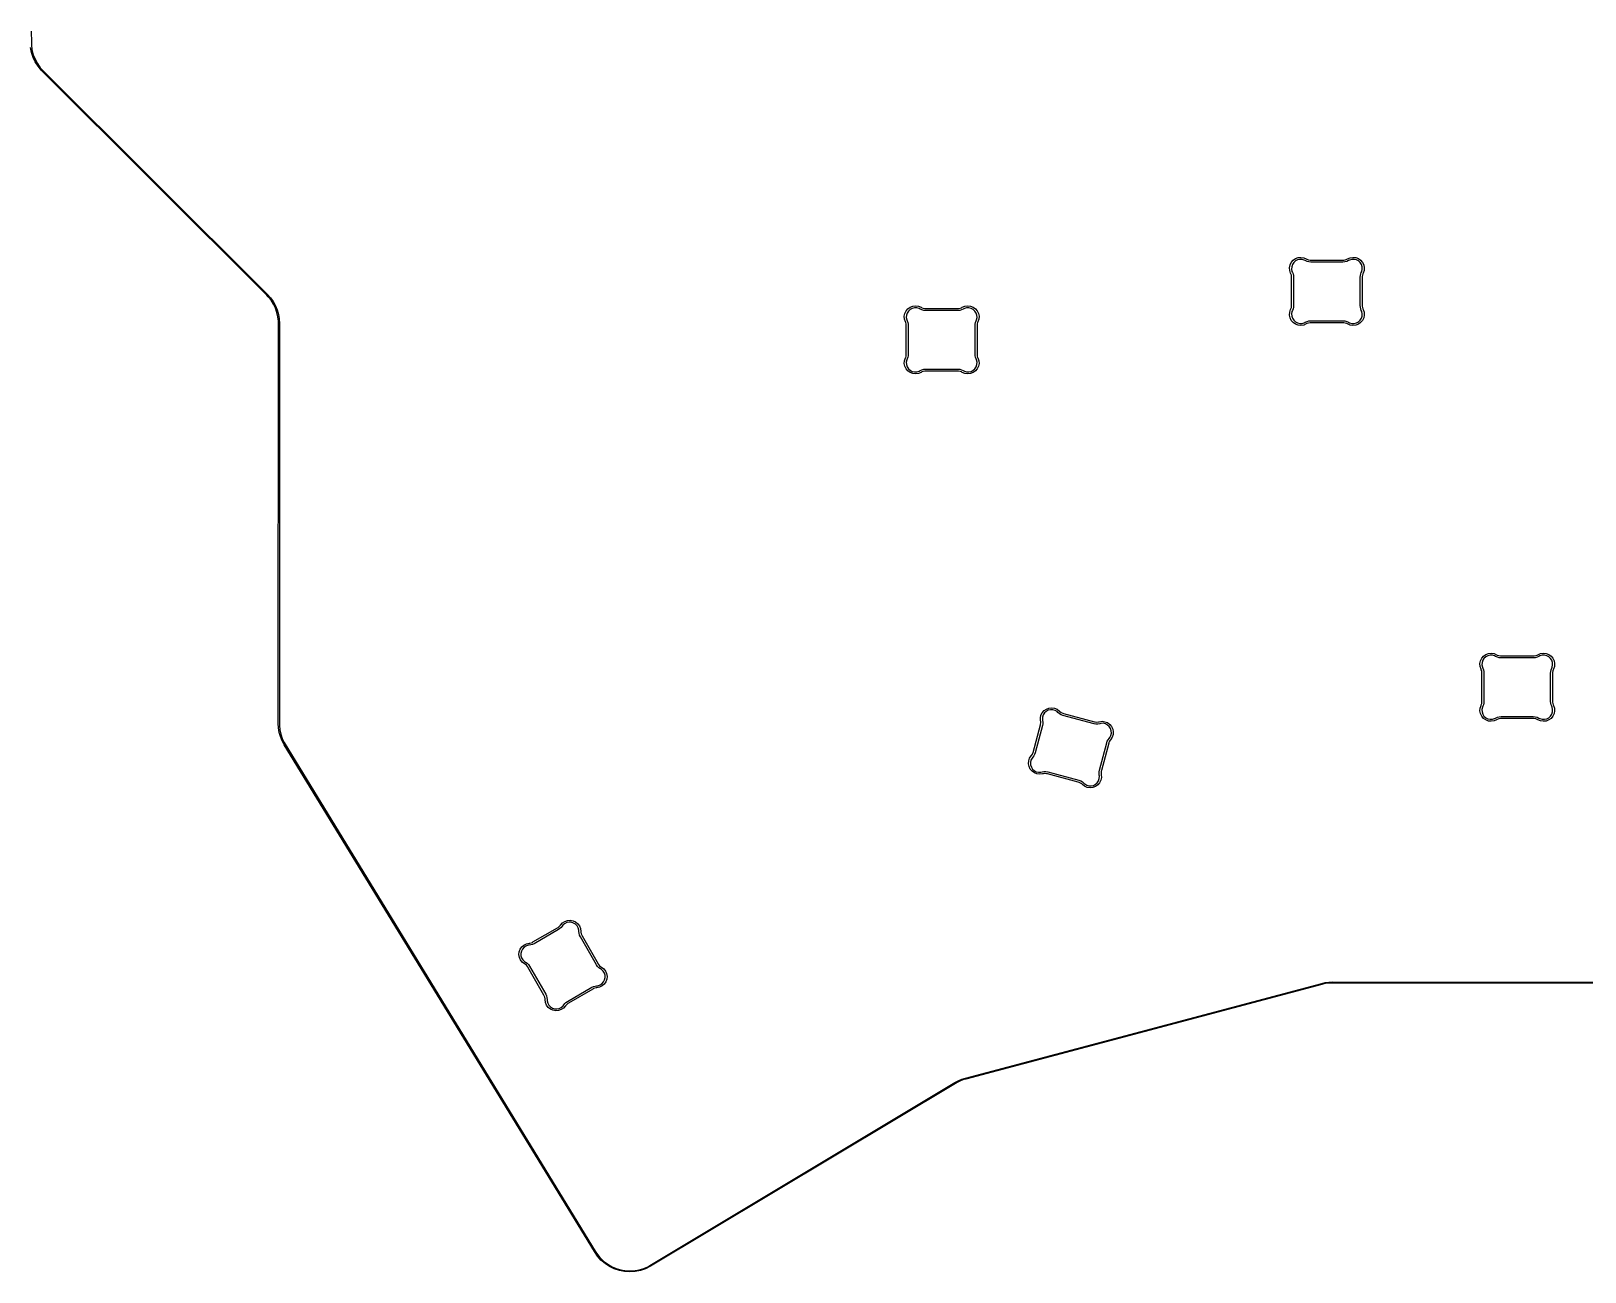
# Model space of a CAD drawing. Header units: inches. Extents: x 0.1 to 12.1, y -5.6 to -1.9.
# Drawn here: x 6.166 to 9.195, y -5.587 to -3.168 of the extents above; entities that cross this region are included whole.
import ezdxf

# ---------------------------------------------------------------- set-up
doc = ezdxf.new("R2010")
doc.units = ezdxf.units.IN
doc.header["$MEASUREMENT"] = 0
doc.layers.add('Edge.Cuts', color=254, linetype='CONTINUOUS', true_color=0xd0d2cd)

msp = doc.modelspace()

# ---------------------------------------------------------------- linework, layer by layer
at = {"layer": 'Edge.Cuts', "linetype": 'CONTINUOUS'}
for p, q in [((6.1661, -3.1677), (6.1668, -3.1898)), ((6.1673, -3.2095), (6.1654, -3.1997)), ((6.1668, -3.1898), (6.1668, -3.1898)), ((6.1668, -3.1898), (6.1668, -3.1899)), ((6.1668, -3.1899), (6.1668, -3.1947)), ((6.1668, -3.1947), (6.168, -3.2043)), ((6.1703, -3.2189), (6.1673, -3.2095)), ((6.168, -3.2043), (6.1704, -3.2137)), ((6.1745, -3.2279), (6.1703, -3.2189)), ((6.1704, -3.2137), (6.1739, -3.2227)), ((6.1739, -3.2227), (6.1785, -3.2312)), ((6.1798, -3.2363), (6.1745, -3.2279)), ((6.1785, -3.2312), (6.1842, -3.2391)), ((6.186, -3.244), (6.1798, -3.2363)), ((6.1842, -3.2391), (6.1875, -3.2426)), ((6.1861, -3.244), (6.186, -3.244)), ((6.186, -3.244), (6.186, -3.244)), ((6.6255, -3.6826), (6.1861, -3.244)), ((6.1875, -3.2426), (6.6269, -3.6812)), ((8.6196, -3.6291), (8.6207, -3.6237)), ((8.62, -3.6346), (8.6196, -3.6291)), ((8.6217, -3.6398), (8.62, -3.6346)), ((8.6207, -3.6237), (8.623, -3.6188)), ((8.623, -3.6188), (8.6266, -3.6145)), ((8.6237, -3.6271), (8.6234, -3.6316)), ((8.6234, -3.6316), (8.6243, -3.6361)), ((8.6251, -3.6228), (8.6237, -3.6271)), ((8.6276, -3.619), (8.6251, -3.6228)), ((8.6266, -3.6145), (8.631, -3.6113)), ((8.6309, -3.6159), (8.6276, -3.619)), ((8.6349, -3.6138), (8.6309, -3.6159)), ((8.631, -3.6113), (8.6362, -3.6094)), ((8.6393, -3.6127), (8.6349, -3.6138)), ((8.6362, -3.6094), (8.6417, -3.6088)), ((8.6439, -3.6128), (8.6393, -3.6127)), ((8.6417, -3.6088), (8.6471, -3.6096)), ((8.6482, -3.614), (8.6439, -3.6128)), ((8.6471, -3.6096), (8.6522, -3.6118)), ((8.6502, -3.6152), (8.6482, -3.614)), ((8.6536, -3.6168), (8.6502, -3.6152)), ((8.6522, -3.6118), (8.6535, -3.6125)), ((8.6535, -3.6125), (8.6565, -3.6136)), ((8.6573, -3.6178), (8.6536, -3.6168)), ((8.6565, -3.6136), (8.6595, -3.6142)), ((8.6611, -3.6181), (8.6573, -3.6178)), ((8.6595, -3.6142), (8.6611, -3.6142)), ((8.6611, -3.6142), (8.7237, -3.6142)), ((8.7237, -3.6181), (8.6611, -3.6181)), ((8.7237, -3.6142), (8.7252, -3.6142)), ((8.7275, -3.6178), (8.7237, -3.6181)), ((8.7252, -3.6142), (8.7283, -3.6136)), ((8.7311, -3.6168), (8.7275, -3.6178)), ((8.7283, -3.6136), (8.7313, -3.6125)), ((8.7346, -3.6152), (8.7311, -3.6168)), ((8.7313, -3.6125), (8.7326, -3.6118)), ((8.7326, -3.6118), (8.7377, -3.6096)), ((8.7326, -3.6118), (8.7326, -3.6118)), ((8.7366, -3.614), (8.7346, -3.6152)), ((8.7346, -3.6152), (8.7346, -3.6152)), ((8.7409, -3.6128), (8.7366, -3.614)), ((8.7377, -3.6096), (8.7431, -3.6088)), ((8.7455, -3.6127), (8.7409, -3.6128)), ((8.7431, -3.6088), (8.7486, -3.6094)), ((8.7499, -3.6138), (8.7455, -3.6127)), ((8.7486, -3.6094), (8.7537, -3.6113)), ((8.7539, -3.6159), (8.7499, -3.6138)), ((8.7537, -3.6113), (8.7582, -3.6145)), ((8.7572, -3.619), (8.7539, -3.6159)), ((8.7597, -3.6228), (8.7572, -3.619)), ((8.7582, -3.6145), (8.7618, -3.6188)), ((8.7611, -3.6271), (8.7597, -3.6228)), ((8.7605, -3.6361), (8.7613, -3.6316)), ((8.7613, -3.6316), (8.7611, -3.6271)), ((8.7618, -3.6188), (8.7641, -3.6237)), ((8.7648, -3.6346), (8.763, -3.6398)), ((8.7641, -3.6237), (8.7651, -3.6291)), ((8.7651, -3.6291), (8.7648, -3.6346)), ((8.6223, -3.641), (8.6217, -3.6398)), ((8.6231, -3.6436), (8.6223, -3.641)), ((8.6235, -3.6462), (8.6231, -3.6436)), ((8.6235, -3.6475), (8.6235, -3.6462)), ((8.6235, -3.7029), (8.6235, -3.6475)), ((8.6243, -3.6361), (8.6253, -3.6381)), ((8.6253, -3.6381), (8.6253, -3.6381)), ((8.6253, -3.6381), (8.6265, -3.6411)), ((8.6265, -3.6411), (8.6272, -3.6443)), ((8.6272, -3.6443), (8.6274, -3.6475)), ((8.6274, -3.6475), (8.6274, -3.7029)), ((8.7573, -3.6475), (8.7576, -3.6443)), ((8.7573, -3.7029), (8.7573, -3.6475)), ((8.7573, -3.6475), (8.7573, -3.6475)), ((8.7573, -3.6475), (8.7573, -3.6475)), ((8.7576, -3.6443), (8.7583, -3.6411)), ((8.7583, -3.6411), (8.7595, -3.6381)), ((8.7595, -3.6381), (8.7605, -3.6361)), ((8.7595, -3.6381), (8.7595, -3.6381)), ((8.7595, -3.6381), (8.7595, -3.6381)), ((8.7617, -3.6436), (8.7613, -3.6462)), ((8.7613, -3.6462), (8.7613, -3.6475)), ((8.7613, -3.6475), (8.7613, -3.7029)), ((8.7625, -3.641), (8.7617, -3.6436)), ((8.763, -3.6398), (8.7625, -3.641)), ((8.763, -3.6398), (8.763, -3.6398)), ((6.6286, -3.6857), (6.6255, -3.6826)), ((6.6255, -3.6826), (6.6255, -3.6826)), ((6.6269, -3.6812), (6.6269, -3.6812)), ((6.6269, -3.6812), (6.6329, -3.6879)), ((6.6341, -3.6925), (6.6286, -3.6857)), ((6.6329, -3.6879), (6.638, -3.6952)), ((6.6387, -3.6999), (6.6341, -3.6925)), ((6.638, -3.6952), (6.6424, -3.703)), ((6.6425, -3.7078), (6.6387, -3.6999)), ((6.6424, -3.703), (6.6458, -3.7113)), ((6.6454, -3.7161), (6.6425, -3.7078)), ((6.6473, -3.7246), (6.6454, -3.7161)), ((6.6458, -3.7113), (6.6483, -3.7199)), ((6.6483, -3.7333), (6.6473, -3.7246)), ((6.6483, -3.7199), (6.6498, -3.7287)), ((7.8686, -3.7236), (7.8697, -3.7182)), ((7.869, -3.7291), (7.8686, -3.7236)), ((7.8697, -3.7182), (7.872, -3.7132)), ((7.872, -3.7132), (7.8756, -3.709)), ((7.8727, -3.7216), (7.8724, -3.7261)), ((7.8741, -3.7173), (7.8727, -3.7216)), ((7.8766, -3.7135), (7.8741, -3.7173)), ((7.8756, -3.709), (7.8801, -3.7058)), ((7.8799, -3.7104), (7.8766, -3.7135)), ((7.8839, -3.7082), (7.8799, -3.7104)), ((7.8801, -3.7058), (7.8852, -3.7039)), ((7.8883, -3.7072), (7.8839, -3.7082)), ((7.8852, -3.7039), (7.8907, -3.7033)), ((7.8929, -3.7073), (7.8883, -3.7072)), ((7.8907, -3.7033), (7.8961, -3.7041)), ((7.8972, -3.7085), (7.8929, -3.7073)), ((7.8961, -3.7041), (7.9012, -3.7062)), ((7.8992, -3.7096), (7.8972, -3.7085)), ((7.9026, -3.7113), (7.8992, -3.7096)), ((7.9012, -3.7062), (7.9025, -3.707)), ((7.9025, -3.707), (7.9055, -3.7081)), ((7.9063, -3.7123), (7.9026, -3.7113)), ((7.9055, -3.7081), (7.9086, -3.7087)), ((7.9101, -3.7126), (7.9063, -3.7123)), ((7.9086, -3.7087), (7.9101, -3.7087)), ((7.9101, -3.7087), (7.9727, -3.7087)), ((7.9727, -3.7126), (7.9101, -3.7126)), ((7.9727, -3.7087), (7.9742, -3.7087)), ((7.9765, -3.7123), (7.9727, -3.7126)), ((7.9742, -3.7087), (7.9773, -3.7081)), ((7.9802, -3.7113), (7.9765, -3.7123)), ((7.9773, -3.7081), (7.9803, -3.707)), ((7.9836, -3.7096), (7.9802, -3.7113)), ((7.9803, -3.707), (7.9816, -3.7062)), ((7.9816, -3.7062), (7.9867, -3.7041)), ((7.9816, -3.7062), (7.9816, -3.7062)), ((7.9856, -3.7085), (7.9836, -3.7096)), ((7.9836, -3.7096), (7.9836, -3.7096)), ((7.9899, -3.7073), (7.9856, -3.7085)), ((7.9867, -3.7041), (7.9921, -3.7033)), ((7.9945, -3.7072), (7.9899, -3.7073)), ((7.9921, -3.7033), (7.9976, -3.7039)), ((7.9989, -3.7082), (7.9945, -3.7072)), ((7.9976, -3.7039), (8.0027, -3.7058)), ((8.0029, -3.7104), (7.9989, -3.7082)), ((8.0027, -3.7058), (8.0072, -3.709)), ((8.0062, -3.7135), (8.0029, -3.7104)), ((8.0087, -3.7173), (8.0062, -3.7135)), ((8.0072, -3.709), (8.0108, -3.7132)), ((8.0101, -3.7216), (8.0087, -3.7173)), ((8.0104, -3.7261), (8.0101, -3.7216)), ((8.0108, -3.7132), (8.0131, -3.7182)), ((8.0131, -3.7182), (8.0142, -3.7236)), ((8.0142, -3.7236), (8.0138, -3.7291)), ((8.6196, -3.7213), (8.62, -3.7158)), ((8.6207, -3.7267), (8.6196, -3.7213)), ((8.62, -3.7158), (8.6217, -3.7106)), ((8.6217, -3.7106), (8.6223, -3.7094)), ((8.6223, -3.7094), (8.6231, -3.7068)), ((8.6231, -3.7068), (8.6235, -3.7042)), ((8.6243, -3.7143), (8.6234, -3.7188)), ((8.6234, -3.7188), (8.6237, -3.7233)), ((8.6235, -3.7042), (8.6235, -3.7029)), ((8.6235, -3.7029), (8.6235, -3.7029)), ((8.6237, -3.7233), (8.6251, -3.7276)), ((8.6253, -3.7123), (8.6243, -3.7143)), ((8.6265, -3.7092), (8.6253, -3.7123)), ((8.6272, -3.7061), (8.6265, -3.7092)), ((8.6274, -3.7029), (8.6272, -3.7061)), ((8.6274, -3.7029), (8.6274, -3.7029)), ((8.7576, -3.7061), (8.7573, -3.7029)), ((8.7583, -3.7092), (8.7576, -3.7061)), ((8.7595, -3.7123), (8.7583, -3.7092)), ((8.7605, -3.7143), (8.7595, -3.7123)), ((8.7597, -3.7276), (8.7611, -3.7233)), ((8.7613, -3.7188), (8.7605, -3.7143)), ((8.7611, -3.7233), (8.7613, -3.7188)), ((8.7613, -3.7029), (8.7613, -3.7029)), ((8.7613, -3.7029), (8.7613, -3.7042)), ((8.7613, -3.7042), (8.7617, -3.7068)), ((8.7617, -3.7068), (8.7625, -3.7094)), ((8.7625, -3.7094), (8.763, -3.7106)), ((8.763, -3.7106), (8.763, -3.7106)), ((8.763, -3.7106), (8.7648, -3.7158)), ((8.7651, -3.7213), (8.7641, -3.7267)), ((8.7648, -3.7158), (8.7651, -3.7213)), ((6.6482, -4.5174), (6.6483, -3.7376)), ((6.6483, -3.7376), (6.6483, -3.7333)), ((6.6498, -3.7287), (6.6503, -3.7376)), ((6.6503, -3.7376), (6.6502, -4.5174)), ((6.6503, -3.7376), (6.6503, -3.7376)), ((6.6503, -3.7376), (6.6503, -3.7376)), ((7.8708, -3.7343), (7.869, -3.7291)), ((7.8713, -3.7355), (7.8708, -3.7343)), ((7.8721, -3.7381), (7.8713, -3.7355)), ((7.8725, -3.7407), (7.8721, -3.7381)), ((7.8724, -3.7261), (7.8733, -3.7306)), ((7.8725, -3.742), (7.8725, -3.7407)), ((7.8725, -3.7974), (7.8725, -3.742)), ((7.8733, -3.7306), (7.8743, -3.7326)), ((7.8743, -3.7326), (7.8743, -3.7326)), ((7.8743, -3.7326), (7.8755, -3.7356)), ((7.8755, -3.7356), (7.8762, -3.7388)), ((7.8762, -3.7388), (7.8764, -3.742)), ((7.8764, -3.742), (7.8764, -3.7974)), ((8.0064, -3.742), (8.0066, -3.7388)), ((8.0064, -3.7974), (8.0064, -3.742)), ((8.0064, -3.742), (8.0064, -3.742)), ((8.0064, -3.742), (8.0064, -3.742)), ((8.0066, -3.7388), (8.0073, -3.7356)), ((8.0073, -3.7356), (8.0085, -3.7326)), ((8.0085, -3.7326), (8.0095, -3.7306)), ((8.0085, -3.7326), (8.0085, -3.7326)), ((8.0085, -3.7326), (8.0085, -3.7326)), ((8.0095, -3.7306), (8.0104, -3.7261)), ((8.0107, -3.7381), (8.0103, -3.7407)), ((8.0103, -3.7407), (8.0103, -3.742)), ((8.0103, -3.742), (8.0103, -3.7974)), ((8.0115, -3.7355), (8.0107, -3.7381)), ((8.0121, -3.7343), (8.0115, -3.7355)), ((8.0138, -3.7291), (8.0121, -3.7343)), ((8.0121, -3.7343), (8.0121, -3.7343)), ((8.623, -3.7316), (8.6207, -3.7267)), ((8.6266, -3.7359), (8.623, -3.7316)), ((8.6251, -3.7276), (8.6276, -3.7314)), ((8.631, -3.739), (8.6266, -3.7359)), ((8.6276, -3.7314), (8.6309, -3.7345)), ((8.6309, -3.7345), (8.6349, -3.7366)), ((8.6362, -3.741), (8.631, -3.739)), ((8.6349, -3.7366), (8.6393, -3.7377)), ((8.6417, -3.7416), (8.6362, -3.741)), ((8.6393, -3.7377), (8.6439, -3.7376)), ((8.6471, -3.7408), (8.6417, -3.7416)), ((8.6439, -3.7376), (8.6482, -3.7364)), ((8.6522, -3.7386), (8.6471, -3.7408)), ((8.6482, -3.7364), (8.6502, -3.7352)), ((8.6502, -3.7352), (8.6536, -3.7336)), ((8.6535, -3.7379), (8.6522, -3.7386)), ((8.6565, -3.7368), (8.6535, -3.7379)), ((8.6536, -3.7336), (8.6573, -3.7326)), ((8.6595, -3.7362), (8.6565, -3.7368)), ((8.6573, -3.7326), (8.6611, -3.7323)), ((8.6611, -3.7362), (8.6595, -3.7362)), ((8.6611, -3.7323), (8.7237, -3.7323)), ((8.7237, -3.7362), (8.6611, -3.7362)), ((8.7237, -3.7323), (8.7237, -3.7323)), ((8.7237, -3.7323), (8.7275, -3.7326)), ((8.7252, -3.7362), (8.7237, -3.7362)), ((8.7237, -3.7362), (8.7237, -3.7362)), ((8.7283, -3.7368), (8.7252, -3.7362)), ((8.7275, -3.7326), (8.7311, -3.7336)), ((8.7313, -3.7379), (8.7283, -3.7368)), ((8.7311, -3.7336), (8.7346, -3.7352)), ((8.7326, -3.7386), (8.7313, -3.7379)), ((8.7377, -3.7408), (8.7326, -3.7386)), ((8.7346, -3.7352), (8.7366, -3.7364)), ((8.7366, -3.7364), (8.7409, -3.7376)), ((8.7431, -3.7416), (8.7377, -3.7408)), ((8.7409, -3.7376), (8.7455, -3.7377)), ((8.7486, -3.741), (8.7431, -3.7416)), ((8.7455, -3.7377), (8.7499, -3.7366)), ((8.7537, -3.739), (8.7486, -3.741)), ((8.7499, -3.7366), (8.7539, -3.7345)), ((8.7582, -3.7359), (8.7537, -3.739)), ((8.7539, -3.7345), (8.7572, -3.7314)), ((8.7572, -3.7314), (8.7597, -3.7276)), ((8.7618, -3.7316), (8.7582, -3.7359)), ((8.7641, -3.7267), (8.7618, -3.7316)), ((7.8686, -3.8158), (7.869, -3.8103)), ((7.8697, -3.8212), (7.8686, -3.8158)), ((7.869, -3.8103), (7.8708, -3.805)), ((7.8708, -3.805), (7.8713, -3.8038)), ((7.8713, -3.8038), (7.8721, -3.8013)), ((7.8721, -3.8013), (7.8725, -3.7987)), ((7.8733, -3.8088), (7.8724, -3.8132)), ((7.8724, -3.8132), (7.8727, -3.8178)), ((7.8725, -3.7987), (7.8725, -3.7974)), ((7.8725, -3.7974), (7.8725, -3.7974)), ((7.8743, -3.8067), (7.8733, -3.8088)), ((7.8755, -3.8037), (7.8743, -3.8067)), ((7.8762, -3.8006), (7.8755, -3.8037)), ((7.8764, -3.7974), (7.8762, -3.8006)), ((7.8764, -3.7974), (7.8764, -3.7974)), ((8.0066, -3.8006), (8.0064, -3.7974)), ((8.0073, -3.8037), (8.0066, -3.8006)), ((8.0085, -3.8067), (8.0073, -3.8037)), ((8.0095, -3.8088), (8.0085, -3.8067)), ((8.0104, -3.8132), (8.0095, -3.8088)), ((8.0101, -3.8178), (8.0104, -3.8132)), ((8.0103, -3.7974), (8.0103, -3.7974)), ((8.0103, -3.7974), (8.0103, -3.7987)), ((8.0103, -3.7987), (8.0107, -3.8013)), ((8.0107, -3.8013), (8.0115, -3.8038)), ((8.0115, -3.8038), (8.0121, -3.805)), ((8.0121, -3.805), (8.0121, -3.805)), ((8.0121, -3.805), (8.0138, -3.8103)), ((8.0142, -3.8158), (8.0131, -3.8212)), ((8.0138, -3.8103), (8.0142, -3.8158)), ((7.872, -3.8261), (7.8697, -3.8212)), ((7.8756, -3.8303), (7.872, -3.8261)), ((7.8727, -3.8178), (7.8741, -3.8221)), ((7.8741, -3.8221), (7.8766, -3.8259)), ((7.8801, -3.8335), (7.8756, -3.8303)), ((7.8766, -3.8259), (7.8799, -3.829)), ((7.8799, -3.829), (7.8839, -3.8311)), ((7.8852, -3.8355), (7.8801, -3.8335)), ((7.8839, -3.8311), (7.8883, -3.8322)), ((7.8907, -3.8361), (7.8852, -3.8355)), ((7.8883, -3.8322), (7.8929, -3.8321)), ((7.8961, -3.8353), (7.8907, -3.8361)), ((7.8929, -3.8321), (7.8972, -3.8309)), ((7.9012, -3.8331), (7.8961, -3.8353)), ((7.8972, -3.8309), (7.8992, -3.8297)), ((7.8992, -3.8297), (7.9026, -3.8281)), ((7.9025, -3.8323), (7.9012, -3.8331)), ((7.9055, -3.8313), (7.9025, -3.8323)), ((7.9026, -3.8281), (7.9063, -3.8271)), ((7.9086, -3.8307), (7.9055, -3.8313)), ((7.9063, -3.8271), (7.9101, -3.8268)), ((7.9101, -3.8307), (7.9086, -3.8307)), ((7.9101, -3.8268), (7.9727, -3.8268)), ((7.9727, -3.8307), (7.9101, -3.8307)), ((7.9727, -3.8268), (7.9727, -3.8268)), ((7.9727, -3.8268), (7.9765, -3.8271)), ((7.9742, -3.8307), (7.9727, -3.8307)), ((7.9727, -3.8307), (7.9727, -3.8307)), ((7.9773, -3.8313), (7.9742, -3.8307)), ((7.9765, -3.8271), (7.9802, -3.8281)), ((7.9803, -3.8323), (7.9773, -3.8313)), ((7.9802, -3.8281), (7.9836, -3.8297)), ((7.9816, -3.8331), (7.9803, -3.8323)), ((7.9867, -3.8353), (7.9816, -3.8331)), ((7.9836, -3.8297), (7.9856, -3.8309)), ((7.9856, -3.8309), (7.9899, -3.8321)), ((7.9921, -3.8361), (7.9867, -3.8353)), ((7.9899, -3.8321), (7.9945, -3.8322)), ((7.9976, -3.8355), (7.9921, -3.8361)), ((7.9945, -3.8322), (7.9989, -3.8311)), ((8.0027, -3.8335), (7.9976, -3.8355)), ((7.9989, -3.8311), (8.0029, -3.829)), ((8.0072, -3.8303), (8.0027, -3.8335)), ((8.0029, -3.829), (8.0062, -3.8259)), ((8.0062, -3.8259), (8.0087, -3.8221)), ((8.0108, -3.8261), (8.0072, -3.8303)), ((8.0087, -3.8221), (8.0101, -3.8178)), ((8.0131, -3.8212), (8.0108, -3.8261)), ((8.9917, -4.3954), (8.9941, -4.3904)), ((8.9941, -4.3904), (8.9976, -4.3862)), ((8.9986, -4.3906), (8.9962, -4.3944)), ((8.9976, -4.3862), (9.0021, -4.383)), ((9.002, -4.3875), (8.9986, -4.3906)), ((9.006, -4.3854), (9.002, -4.3875)), ((9.0021, -4.383), (9.0073, -4.381)), ((9.0104, -4.3843), (9.006, -4.3854)), ((9.0073, -4.381), (9.0127, -4.3805)), ((9.0149, -4.3844), (9.0104, -4.3843)), ((9.0127, -4.3805), (9.0182, -4.3813)), ((9.0193, -4.3857), (9.0149, -4.3844)), ((9.0182, -4.3813), (9.0232, -4.3834)), ((9.0212, -4.3868), (9.0193, -4.3857)), ((9.0247, -4.3884), (9.0212, -4.3868)), ((9.0232, -4.3834), (9.0246, -4.3842)), ((9.0246, -4.3842), (9.0275, -4.3853)), ((9.0284, -4.3894), (9.0247, -4.3884)), ((9.0275, -4.3853), (9.0306, -4.3858)), ((9.0322, -4.3898), (9.0284, -4.3894)), ((9.0306, -4.3858), (9.0322, -4.3858)), ((9.0322, -4.3858), (9.0947, -4.3858)), ((9.0947, -4.3898), (9.0322, -4.3898)), ((9.0947, -4.3858), (9.0963, -4.3858)), ((9.0985, -4.3894), (9.0947, -4.3898)), ((9.0963, -4.3858), (9.0994, -4.3853)), ((9.1022, -4.3884), (9.0985, -4.3894)), ((9.0994, -4.3853), (9.1023, -4.3842)), ((9.1057, -4.3868), (9.1022, -4.3884)), ((9.1023, -4.3842), (9.1037, -4.3834)), ((9.1037, -4.3834), (9.1087, -4.3813)), ((9.1037, -4.3834), (9.1037, -4.3834)), ((9.1076, -4.3857), (9.1057, -4.3868)), ((9.1057, -4.3868), (9.1057, -4.3868)), ((9.112, -4.3844), (9.1076, -4.3857)), ((9.1087, -4.3813), (9.1142, -4.3805)), ((9.1165, -4.3843), (9.112, -4.3844)), ((9.1142, -4.3805), (9.1196, -4.381)), ((9.1209, -4.3854), (9.1165, -4.3843)), ((9.1196, -4.381), (9.1248, -4.383)), ((9.1249, -4.3875), (9.1209, -4.3854)), ((9.1248, -4.383), (9.1293, -4.3862)), ((9.1283, -4.3906), (9.1249, -4.3875)), ((9.1307, -4.3944), (9.1283, -4.3906)), ((9.1293, -4.3862), (9.1328, -4.3904)), ((9.1328, -4.3904), (9.1352, -4.3954)), ((8.9907, -4.4008), (8.9917, -4.3954)), ((8.9911, -4.4063), (8.9907, -4.4008)), ((8.9928, -4.4115), (8.9911, -4.4063)), ((8.9934, -4.4127), (8.9928, -4.4115)), ((8.9942, -4.4152), (8.9934, -4.4127)), ((8.9946, -4.4179), (8.9942, -4.4152)), ((8.9948, -4.3988), (8.9945, -4.4033)), ((8.9945, -4.4033), (8.9954, -4.4077)), ((8.9946, -4.4192), (8.9946, -4.4179)), ((8.9946, -4.4745), (8.9946, -4.4192)), ((8.9962, -4.3944), (8.9948, -4.3988)), ((8.9954, -4.4077), (8.9963, -4.4098)), ((8.9963, -4.4098), (8.9963, -4.4098)), ((8.9963, -4.4098), (8.9975, -4.4128)), ((8.9975, -4.4128), (8.9982, -4.416)), ((8.9982, -4.416), (8.9985, -4.4192)), ((8.9985, -4.4192), (8.9985, -4.4745)), ((9.1284, -4.4192), (9.1287, -4.416)), ((9.1284, -4.4745), (9.1284, -4.4192)), ((9.1284, -4.4192), (9.1284, -4.4192)), ((9.1284, -4.4192), (9.1284, -4.4192)), ((9.1287, -4.416), (9.1294, -4.4128)), ((9.1294, -4.4128), (9.1306, -4.4098)), ((9.1306, -4.4098), (9.1315, -4.4077)), ((9.1306, -4.4098), (9.1306, -4.4098)), ((9.1306, -4.4098), (9.1306, -4.4098)), ((9.1321, -4.3988), (9.1307, -4.3944)), ((9.1315, -4.4077), (9.1324, -4.4033)), ((9.1324, -4.4033), (9.1321, -4.3988)), ((9.1327, -4.4152), (9.1323, -4.4179)), ((9.1323, -4.4179), (9.1323, -4.4192)), ((9.1323, -4.4192), (9.1323, -4.4745)), ((9.1335, -4.4127), (9.1327, -4.4152)), ((9.1341, -4.4115), (9.1335, -4.4127)), ((9.1358, -4.4063), (9.1341, -4.4115)), ((9.1341, -4.4115), (9.1341, -4.4115)), ((9.1352, -4.3954), (9.1362, -4.4008)), ((9.1362, -4.4008), (9.1358, -4.4063)), ((8.9911, -4.4874), (8.9928, -4.4822)), ((8.9928, -4.4822), (8.9934, -4.481)), ((8.9934, -4.481), (8.9942, -4.4785)), ((8.9942, -4.4785), (8.9946, -4.4758)), ((8.9946, -4.4758), (8.9946, -4.4745)), ((8.9946, -4.4745), (8.9946, -4.4745)), ((8.9975, -4.4809), (8.9963, -4.4839)), ((8.9982, -4.4777), (8.9975, -4.4809)), ((8.9985, -4.4745), (8.9982, -4.4777)), ((8.9985, -4.4745), (8.9985, -4.4745)), ((9.1287, -4.4777), (9.1284, -4.4745)), ((9.1294, -4.4809), (9.1287, -4.4777)), ((9.1306, -4.4839), (9.1294, -4.4809)), ((9.1323, -4.4745), (9.1323, -4.4745)), ((9.1323, -4.4745), (9.1323, -4.4758)), ((9.1323, -4.4758), (9.1327, -4.4785)), ((9.1327, -4.4785), (9.1335, -4.481)), ((9.1335, -4.481), (9.1341, -4.4822)), ((9.1341, -4.4822), (9.1341, -4.4822)), ((9.1341, -4.4822), (9.1358, -4.4874)), ((8.134, -4.507), (8.135, -4.5016)), ((8.1343, -4.5125), (8.134, -4.507)), ((8.1345, -4.5138), (8.1343, -4.5125)), ((8.135, -4.5016), (8.1374, -4.4967)), ((8.1374, -4.4967), (8.141, -4.4925)), ((8.138, -4.505), (8.1377, -4.5096)), ((8.1377, -4.5096), (8.1381, -4.5118)), ((8.1395, -4.5007), (8.138, -4.505)), ((8.1381, -4.5118), (8.1381, -4.5118)), ((8.1381, -4.5118), (8.1385, -4.515)), ((8.142, -4.4969), (8.1395, -4.5007)), ((8.141, -4.4925), (8.1455, -4.4893)), ((8.1453, -4.4939), (8.142, -4.4969)), ((8.1493, -4.4918), (8.1453, -4.4939)), ((8.1455, -4.4893), (8.1506, -4.4874)), ((8.1537, -4.4907), (8.1493, -4.4918)), ((8.1506, -4.4874), (8.1561, -4.4869)), ((8.1583, -4.4909), (8.1537, -4.4907)), ((8.1561, -4.4869), (8.1616, -4.4877)), ((8.1626, -4.4921), (8.1583, -4.4909)), ((8.1616, -4.4877), (8.1666, -4.4899)), ((8.1665, -4.4944), (8.1626, -4.4921)), ((8.1681, -4.496), (8.1665, -4.4944)), ((8.1666, -4.4899), (8.1709, -4.4933)), ((8.1711, -4.4985), (8.1681, -4.496)), ((8.1681, -4.496), (8.1681, -4.496)), ((8.1709, -4.4933), (8.1709, -4.4933)), ((8.1709, -4.4933), (8.172, -4.4944)), ((8.1744, -4.5004), (8.1711, -4.4985)), ((8.172, -4.4944), (8.1746, -4.4962)), ((8.1779, -4.5017), (8.1744, -4.5004)), ((8.1746, -4.4962), (8.1774, -4.4975)), ((8.1774, -4.4975), (8.179, -4.4979)), ((8.2384, -4.5179), (8.1779, -4.5017)), ((8.179, -4.4979), (8.2394, -4.5141)), ((8.2486, -4.5141), (8.2541, -4.5133)), ((8.2541, -4.5133), (8.2596, -4.514)), ((8.9907, -4.4929), (8.9911, -4.4874)), ((8.9917, -4.4983), (8.9907, -4.4929)), ((8.9941, -4.5033), (8.9917, -4.4983)), ((8.9976, -4.5075), (8.9941, -4.5033)), ((8.9954, -4.486), (8.9945, -4.4904)), ((8.9945, -4.4904), (8.9948, -4.4949)), ((8.9948, -4.4949), (8.9962, -4.4993)), ((8.9963, -4.4839), (8.9954, -4.486)), ((8.9962, -4.4993), (8.9986, -4.5031)), ((9.0021, -4.5107), (8.9976, -4.5075)), ((8.9986, -4.5031), (9.002, -4.5062)), ((9.002, -4.5062), (9.006, -4.5083)), ((9.0073, -4.5127), (9.0021, -4.5107)), ((9.006, -4.5083), (9.0104, -4.5094)), ((9.0127, -4.5132), (9.0073, -4.5127)), ((9.0104, -4.5094), (9.0149, -4.5093)), ((9.0182, -4.5124), (9.0127, -4.5132)), ((9.0149, -4.5093), (9.0193, -4.508)), ((9.0232, -4.5103), (9.0182, -4.5124)), ((9.0193, -4.508), (9.0212, -4.5069)), ((9.0212, -4.5069), (9.0247, -4.5053)), ((9.0246, -4.5095), (9.0232, -4.5103)), ((9.0275, -4.5084), (9.0246, -4.5095)), ((9.0247, -4.5053), (9.0284, -4.5043)), ((9.0306, -4.5079), (9.0275, -4.5084)), ((9.0284, -4.5043), (9.0322, -4.5039)), ((9.0322, -4.5079), (9.0306, -4.5079)), ((9.0322, -4.5039), (9.0947, -4.5039)), ((9.0947, -4.5079), (9.0322, -4.5079)), ((9.0947, -4.5039), (9.0947, -4.5039)), ((9.0947, -4.5039), (9.0985, -4.5043)), ((9.0963, -4.5079), (9.0947, -4.5079)), ((9.0947, -4.5079), (9.0947, -4.5079)), ((9.0994, -4.5084), (9.0963, -4.5079)), ((9.0985, -4.5043), (9.1022, -4.5053)), ((9.1023, -4.5095), (9.0994, -4.5084)), ((9.1022, -4.5053), (9.1057, -4.5069)), ((9.1037, -4.5103), (9.1023, -4.5095)), ((9.1087, -4.5124), (9.1037, -4.5103)), ((9.1057, -4.5069), (9.1076, -4.508)), ((9.1076, -4.508), (9.112, -4.5093)), ((9.1142, -4.5132), (9.1087, -4.5124)), ((9.112, -4.5093), (9.1165, -4.5094)), ((9.1196, -4.5127), (9.1142, -4.5132)), ((9.1165, -4.5094), (9.1209, -4.5083)), ((9.1248, -4.5107), (9.1196, -4.5127)), ((9.1209, -4.5083), (9.1249, -4.5062)), ((9.1293, -4.5075), (9.1248, -4.5107)), ((9.1249, -4.5062), (9.1283, -4.5031)), ((9.1283, -4.5031), (9.1307, -4.4993)), ((9.1328, -4.5033), (9.1293, -4.5075)), ((9.1315, -4.486), (9.1306, -4.4839)), ((9.1307, -4.4993), (9.1321, -4.4949)), ((9.1324, -4.4904), (9.1315, -4.486)), ((9.1321, -4.4949), (9.1324, -4.4904)), ((9.1352, -4.4983), (9.1328, -4.5033)), ((9.1362, -4.4929), (9.1352, -4.4983)), ((9.1358, -4.4874), (9.1362, -4.4929)), ((6.6487, -4.5262), (6.6482, -4.5174)), ((6.6482, -4.5174), (6.6482, -4.5174)), ((6.6482, -4.5174), (6.6482, -4.5174)), ((6.6501, -4.5348), (6.6487, -4.5262)), ((6.6525, -4.5432), (6.6501, -4.5348)), ((6.6502, -4.5174), (6.6502, -4.5217)), ((6.6502, -4.5217), (6.6511, -4.5302)), ((6.6511, -4.5302), (6.653, -4.5386)), ((6.6558, -4.5514), (6.6525, -4.5432)), ((6.653, -4.5386), (6.6557, -4.5466)), ((8.1197, -4.5739), (8.134, -4.5204)), ((8.1378, -4.5214), (8.1235, -4.5749)), ((8.134, -4.5204), (8.1343, -4.5191)), ((8.1343, -4.5191), (8.1346, -4.5165)), ((8.1346, -4.5165), (8.1345, -4.5138)), ((8.1384, -4.5182), (8.1378, -4.5214)), ((8.1385, -4.515), (8.1384, -4.5182)), ((8.2421, -4.5186), (8.2384, -4.5179)), ((8.2394, -4.5141), (8.2409, -4.5145)), ((8.2409, -4.5145), (8.244, -4.5148)), ((8.2459, -4.5186), (8.2421, -4.5186)), ((8.244, -4.5148), (8.2471, -4.5145)), ((8.2497, -4.5179), (8.2459, -4.5186)), ((8.2471, -4.5145), (8.2486, -4.5141)), ((8.2486, -4.5141), (8.2486, -4.5141)), ((8.2519, -4.5173), (8.2497, -4.5179)), ((8.2497, -4.5179), (8.2497, -4.5179)), ((8.2564, -4.5172), (8.2519, -4.5173)), ((8.2608, -4.5183), (8.2564, -4.5172)), ((8.2596, -4.514), (8.2647, -4.5159)), ((8.2648, -4.5205), (8.2608, -4.5183)), ((8.2647, -4.5159), (8.2691, -4.5192)), ((8.2681, -4.5236), (8.2648, -4.5205)), ((8.2705, -4.5274), (8.2681, -4.5236)), ((8.2691, -4.5192), (8.2727, -4.5234)), ((8.2693, -4.5448), (8.2713, -4.5407)), ((8.2719, -4.5318), (8.2705, -4.5274)), ((8.2713, -4.5407), (8.2722, -4.5363)), ((8.2722, -4.5363), (8.2719, -4.5318)), ((8.2727, -4.5234), (8.275, -4.5284)), ((8.2756, -4.5393), (8.2738, -4.5445)), ((8.275, -4.5284), (8.276, -4.5338)), ((8.276, -4.5338), (8.2756, -4.5393)), ((6.6557, -4.5466), (6.6594, -4.5544)), ((6.6599, -4.5591), (6.6558, -4.5514)), ((6.6594, -4.5544), (6.6616, -4.558)), ((7.2645, -5.547), (6.6599, -4.5591)), ((6.6599, -4.5591), (6.6599, -4.5591)), ((6.6616, -4.558), (6.6616, -4.558)), ((6.6616, -4.558), (7.2662, -5.546)), ((8.1193, -4.5751), (8.1197, -4.5739)), ((8.1197, -4.5739), (8.1197, -4.5739)), ((8.249, -4.6085), (8.2633, -4.555)), ((8.2671, -4.5561), (8.2528, -4.6095)), ((8.2633, -4.555), (8.2643, -4.552)), ((8.2633, -4.555), (8.2633, -4.555)), ((8.2633, -4.555), (8.2633, -4.555)), ((8.2643, -4.552), (8.2659, -4.5491)), ((8.2659, -4.5491), (8.2678, -4.5465)), ((8.2674, -4.5548), (8.2671, -4.5561)), ((8.2671, -4.5561), (8.2671, -4.5561)), ((8.2685, -4.5523), (8.2674, -4.5548)), ((8.2678, -4.5465), (8.2693, -4.5448)), ((8.2678, -4.5465), (8.2678, -4.5465)), ((8.2678, -4.5465), (8.2678, -4.5465)), ((8.2699, -4.5501), (8.2685, -4.5523)), ((8.2708, -4.5491), (8.2699, -4.5501)), ((8.2738, -4.5445), (8.2708, -4.5491)), ((8.2708, -4.5491), (8.2708, -4.5491)), ((8.1108, -4.5961), (8.1112, -4.5906)), ((8.1118, -4.6015), (8.1108, -4.5961)), ((8.1112, -4.5906), (8.1129, -4.5854)), ((8.1141, -4.6065), (8.1118, -4.6015)), ((8.1129, -4.5854), (8.116, -4.5808)), ((8.1155, -4.5892), (8.1146, -4.5936)), ((8.1146, -4.5936), (8.1148, -4.5982)), ((8.1148, -4.5982), (8.1162, -4.6025)), ((8.1175, -4.5851), (8.1155, -4.5892)), ((8.116, -4.5808), (8.1168, -4.5798)), ((8.116, -4.5808), (8.116, -4.5808)), ((8.1162, -4.6025), (8.1186, -4.6063)), ((8.1168, -4.5798), (8.1183, -4.5776)), ((8.119, -4.5834), (8.1175, -4.5851)), ((8.1183, -4.5776), (8.1193, -4.5751)), ((8.1209, -4.5808), (8.119, -4.5834)), ((8.119, -4.5834), (8.119, -4.5834)), ((8.1224, -4.5779), (8.1209, -4.5808)), ((8.1235, -4.5749), (8.1224, -4.5779)), ((8.1176, -4.6108), (8.1141, -4.6065)), ((8.1221, -4.614), (8.1176, -4.6108)), ((8.1186, -4.6063), (8.1219, -4.6094)), ((8.1219, -4.6094), (8.1259, -4.6116)), ((8.1272, -4.616), (8.1221, -4.614)), ((8.1259, -4.6116), (8.1303, -4.6127)), ((8.1327, -4.6166), (8.1272, -4.616)), ((8.1303, -4.6127), (8.1349, -4.6126)), ((8.1381, -4.6158), (8.1327, -4.6166)), ((8.1349, -4.6126), (8.1371, -4.612)), ((8.1371, -4.612), (8.1408, -4.6114)), ((8.1396, -4.6154), (8.1381, -4.6158)), ((8.1427, -4.6151), (8.1396, -4.6154)), ((8.1408, -4.6114), (8.1446, -4.6113)), ((8.1459, -4.6154), (8.1427, -4.6151)), ((8.1446, -4.6113), (8.1484, -4.612)), ((8.1474, -4.6158), (8.1459, -4.6154)), ((8.2078, -4.632), (8.1474, -4.6158)), ((8.1484, -4.612), (8.2088, -4.6282)), ((8.2093, -4.6324), (8.2078, -4.632)), ((8.2078, -4.632), (8.2078, -4.632)), ((8.2088, -4.6282), (8.2088, -4.6282)), ((8.2088, -4.6282), (8.2124, -4.6295)), ((8.2121, -4.6337), (8.2093, -4.6324)), ((8.2147, -4.6355), (8.2121, -4.6337)), ((8.2124, -4.6295), (8.2157, -4.6314)), ((8.2157, -4.6314), (8.2186, -4.6339)), ((8.2186, -4.6339), (8.2186, -4.6339)), ((8.2186, -4.6339), (8.2202, -4.6355)), ((8.2414, -4.636), (8.2448, -4.633)), ((8.2448, -4.633), (8.2473, -4.6292)), ((8.2493, -4.6332), (8.2458, -4.6374)), ((8.2473, -4.6292), (8.2487, -4.6249)), ((8.2482, -4.6149), (8.2484, -4.6117)), ((8.2486, -4.6181), (8.2482, -4.6149)), ((8.2484, -4.6117), (8.249, -4.6085)), ((8.249, -4.6204), (8.2486, -4.6181)), ((8.2486, -4.6181), (8.2486, -4.6181)), ((8.2487, -4.6249), (8.249, -4.6204)), ((8.249, -4.6085), (8.249, -4.6085)), ((8.2517, -4.6283), (8.2493, -4.6332)), ((8.2528, -4.6229), (8.2517, -4.6283)), ((8.2524, -4.6108), (8.2521, -4.6134)), ((8.2521, -4.6134), (8.2522, -4.6161)), ((8.2522, -4.6161), (8.2525, -4.6174)), ((8.2528, -4.6095), (8.2524, -4.6108)), ((8.2525, -4.6174), (8.2525, -4.6174)), ((8.2525, -4.6174), (8.2528, -4.6229)), ((8.2528, -4.6095), (8.2528, -4.6095)), ((8.2158, -4.6367), (8.2147, -4.6355)), ((8.2201, -4.64), (8.2158, -4.6367)), ((8.2158, -4.6367), (8.2158, -4.6367)), ((8.2252, -4.6422), (8.2201, -4.64)), ((8.2202, -4.6355), (8.2241, -4.6378)), ((8.2241, -4.6378), (8.2285, -4.6391)), ((8.2306, -4.6431), (8.2252, -4.6422)), ((8.2285, -4.6391), (8.233, -4.6392)), ((8.2361, -4.6425), (8.2306, -4.6431)), ((8.233, -4.6392), (8.2374, -4.6382)), ((8.2413, -4.6406), (8.2361, -4.6425)), ((8.2374, -4.6382), (8.2414, -4.636)), ((8.2458, -4.6374), (8.2413, -4.6406)), ((7.1984, -4.9105), (7.2021, -4.9064)), ((7.2021, -4.9064), (7.2067, -4.9033)), ((7.2105, -4.9058), (7.2064, -4.9079)), ((7.2067, -4.9033), (7.2119, -4.9015)), ((7.2149, -4.9049), (7.2105, -4.9058)), ((7.2119, -4.9015), (7.2174, -4.9011)), ((7.2194, -4.9051), (7.2149, -4.9049)), ((7.2174, -4.9011), (7.2228, -4.902)), ((7.2238, -4.9065), (7.2194, -4.9051)), ((7.2228, -4.902), (7.2278, -4.9043)), ((7.2276, -4.9089), (7.2238, -4.9065)), ((7.2278, -4.9043), (7.232, -4.9078)), ((7.1447, -4.9435), (7.1927, -4.9159)), ((7.1946, -4.9193), (7.1467, -4.9469)), ((7.1927, -4.9159), (7.1938, -4.9152)), ((7.1927, -4.9159), (7.1927, -4.9159)), ((7.1927, -4.9159), (7.1927, -4.9159)), ((7.1938, -4.9152), (7.1959, -4.9135)), ((7.1973, -4.9174), (7.1946, -4.9193)), ((7.1946, -4.9193), (7.1946, -4.9193)), ((7.1959, -4.9135), (7.1977, -4.9116)), ((7.1997, -4.9152), (7.1973, -4.9174)), ((7.1977, -4.9116), (7.1984, -4.9105)), ((7.1984, -4.9105), (7.1984, -4.9105)), ((7.2017, -4.9127), (7.1997, -4.9152)), ((7.203, -4.9108), (7.2017, -4.9127)), ((7.2017, -4.9127), (7.2017, -4.9127)), ((7.2064, -4.9079), (7.203, -4.9108)), ((7.2307, -4.9122), (7.2276, -4.9089)), ((7.2329, -4.9161), (7.2307, -4.9122)), ((7.232, -4.9078), (7.2353, -4.9122)), ((7.2341, -4.9205), (7.2329, -4.9161)), ((7.2341, -4.9228), (7.2341, -4.9205)), ((7.2344, -4.9266), (7.2341, -4.9228)), ((7.2353, -4.9303), (7.2344, -4.9266)), ((7.2353, -4.9122), (7.2373, -4.9174)), ((7.237, -4.9337), (7.2353, -4.9303)), ((7.2682, -4.9879), (7.237, -4.9337)), ((7.2373, -4.9174), (7.238, -4.9228)), ((7.238, -4.9228), (7.238, -4.9244)), ((7.238, -4.9244), (7.2385, -4.9275)), ((7.2385, -4.9275), (7.2396, -4.9304)), ((7.2396, -4.9304), (7.2404, -4.9318)), ((7.2404, -4.9318), (7.2716, -4.9859)), ((7.1172, -4.9682), (7.1177, -4.9627)), ((7.1177, -4.9627), (7.1196, -4.9575)), ((7.1196, -4.9575), (7.1227, -4.953)), ((7.1221, -4.9613), (7.1211, -4.9658)), ((7.1211, -4.9658), (7.1212, -4.9703)), ((7.1241, -4.9573), (7.1221, -4.9613)), ((7.1227, -4.953), (7.1269, -4.9494)), ((7.1272, -4.9539), (7.1241, -4.9573)), ((7.1269, -4.9494), (7.1318, -4.947)), ((7.131, -4.9514), (7.1272, -4.9539)), ((7.1352, -4.95), (7.131, -4.9514)), ((7.1318, -4.947), (7.1372, -4.9459)), ((7.1375, -4.9498), (7.1352, -4.95)), ((7.1372, -4.9459), (7.1385, -4.9458)), ((7.1372, -4.9459), (7.1372, -4.9459)), ((7.1407, -4.9493), (7.1375, -4.9498)), ((7.1375, -4.9498), (7.1375, -4.9498)), ((7.1385, -4.9458), (7.1411, -4.9452)), ((7.1438, -4.9483), (7.1407, -4.9493)), ((7.1411, -4.9452), (7.1436, -4.9442)), ((7.1436, -4.9442), (7.1447, -4.9435)), ((7.1467, -4.9469), (7.1438, -4.9483)), ((7.1447, -4.9435), (7.1447, -4.9435)), ((7.1467, -4.9469), (7.1467, -4.9469)), ((7.1181, -4.9736), (7.1172, -4.9682)), ((7.1203, -4.9786), (7.1181, -4.9736)), ((7.1237, -4.9829), (7.1203, -4.9786)), ((7.1212, -4.9703), (7.1225, -4.9747)), ((7.1225, -4.9747), (7.1248, -4.9785)), ((7.1281, -4.9863), (7.1237, -4.9829)), ((7.1248, -4.9785), (7.1281, -4.9817)), ((7.1281, -4.9817), (7.1301, -4.9828)), ((7.1295, -4.987), (7.1281, -4.9863)), ((7.1281, -4.9863), (7.1281, -4.9863)), ((7.1319, -4.989), (7.1295, -4.987)), ((7.1301, -4.9828), (7.1301, -4.9828)), ((7.1301, -4.9828), (7.1332, -4.985)), ((7.1339, -4.9914), (7.1319, -4.989)), ((7.1332, -4.985), (7.1359, -4.9877)), ((7.1347, -4.9928), (7.1339, -4.9914)), ((7.1659, -5.047), (7.1347, -4.9928)), ((7.1359, -4.9877), (7.1381, -4.9908)), ((7.1381, -4.9908), (7.1694, -5.045)), ((7.2704, -4.991), (7.2682, -4.9879)), ((7.2682, -4.9879), (7.2682, -4.9879)), ((7.2731, -4.9937), (7.2704, -4.991)), ((7.2716, -4.9859), (7.2716, -4.9859)), ((7.2716, -4.9859), (7.2724, -4.9873)), ((7.2724, -4.9873), (7.2744, -4.9897)), ((7.2763, -4.9959), (7.2731, -4.9937)), ((7.2744, -4.9897), (7.2768, -4.9917)), ((7.2782, -4.997), (7.2763, -4.9959)), ((7.2763, -4.9959), (7.2763, -4.9959)), ((7.2768, -4.9917), (7.2782, -4.9925)), ((7.2782, -4.9925), (7.2782, -4.9925)), ((7.2782, -4.9925), (7.2826, -4.9958)), ((7.2815, -5.0002), (7.2782, -4.997)), ((7.2826, -4.9958), (7.286, -5.0001)), ((7.2711, -5.0288), (7.2754, -5.0273)), ((7.2754, -5.0273), (7.2791, -5.0248)), ((7.2791, -5.0248), (7.2822, -5.0214)), ((7.2836, -5.0257), (7.2794, -5.0293)), ((7.2838, -5.0041), (7.2815, -5.0002)), ((7.2822, -5.0214), (7.2843, -5.0174)), ((7.2867, -5.0212), (7.2836, -5.0257)), ((7.2851, -5.0084), (7.2838, -5.0041)), ((7.2843, -5.0174), (7.2853, -5.013)), ((7.2853, -5.013), (7.2851, -5.0084)), ((7.286, -5.0001), (7.2882, -5.0051)), ((7.2886, -5.016), (7.2867, -5.0212)), ((7.2882, -5.0051), (7.2891, -5.0106)), ((7.2891, -5.0106), (7.2886, -5.016)), ((7.9877, -5.2089), (8.6823, -5.0242)), ((8.6828, -5.0261), (7.9882, -5.2108)), ((8.6823, -5.0242), (8.689, -5.0227)), ((8.6823, -5.0242), (8.6823, -5.0242)), ((8.6861, -5.0252), (8.6828, -5.0261)), ((8.6828, -5.0261), (8.6828, -5.0261)), ((8.6927, -5.0241), (8.6861, -5.0252)), ((8.689, -5.0227), (8.6959, -5.0218)), ((8.6994, -5.0235), (8.6927, -5.0241)), ((8.6959, -5.0218), (8.7028, -5.0215)), ((8.7028, -5.0235), (8.6994, -5.0235)), ((8.7028, -5.0215), (8.7028, -5.0215)), ((8.7028, -5.0215), (8.7028, -5.0215)), ((8.7028, -5.0215), (9.4008, -5.0222)), ((9.4008, -5.0242), (8.7028, -5.0235)), ((7.1667, -5.0483), (7.1659, -5.047)), ((7.1678, -5.0513), (7.1667, -5.0483)), ((7.1683, -5.0543), (7.1678, -5.0513)), ((7.1683, -5.0559), (7.1683, -5.0543)), ((7.169, -5.0614), (7.1683, -5.0559)), ((7.1694, -5.045), (7.171, -5.0485)), ((7.171, -5.0485), (7.1719, -5.0521)), ((7.1719, -5.0521), (7.1723, -5.0559)), ((7.1723, -5.0559), (7.1722, -5.0582)), ((7.1722, -5.0582), (7.1734, -5.0626)), ((7.2117, -5.0595), (7.2596, -5.0318)), ((7.2616, -5.0352), (7.2136, -5.0629)), ((7.2596, -5.0318), (7.2625, -5.0304)), ((7.2596, -5.0318), (7.2596, -5.0318)), ((7.2596, -5.0318), (7.2596, -5.0318)), ((7.2627, -5.0345), (7.2616, -5.0352)), ((7.2616, -5.0352), (7.2616, -5.0352)), ((7.2625, -5.0304), (7.2656, -5.0294)), ((7.2652, -5.0336), (7.2627, -5.0345)), ((7.2678, -5.033), (7.2652, -5.0336)), ((7.2656, -5.0294), (7.2688, -5.0289)), ((7.2691, -5.0329), (7.2678, -5.033)), ((7.2688, -5.0289), (7.2711, -5.0288)), ((7.2688, -5.0289), (7.2688, -5.0289)), ((7.2688, -5.0289), (7.2688, -5.0289)), ((7.2745, -5.0318), (7.2691, -5.0329)), ((7.2691, -5.0329), (7.2691, -5.0329)), ((7.2691, -5.0329), (7.2691, -5.0329)), ((7.2691, -5.0329), (7.2691, -5.0329)), ((7.2691, -5.0329), (7.2691, -5.0329)), ((7.2794, -5.0293), (7.2745, -5.0318)), ((7.171, -5.0665), (7.169, -5.0614)), ((7.1743, -5.0709), (7.171, -5.0665)), ((7.1734, -5.0626), (7.1756, -5.0666)), ((7.1785, -5.0744), (7.1743, -5.0709)), ((7.1756, -5.0666), (7.1787, -5.0699)), ((7.1835, -5.0767), (7.1785, -5.0744)), ((7.1787, -5.0699), (7.1825, -5.0723)), ((7.1825, -5.0723), (7.1869, -5.0736)), ((7.189, -5.0777), (7.1835, -5.0767)), ((7.1869, -5.0736), (7.1914, -5.0738)), ((7.1944, -5.0772), (7.189, -5.0777)), ((7.1914, -5.0738), (7.1958, -5.0729)), ((7.1996, -5.0754), (7.1944, -5.0772)), ((7.1958, -5.0729), (7.1999, -5.0709)), ((7.2042, -5.0723), (7.1996, -5.0754)), ((7.1999, -5.0709), (7.2033, -5.0679)), ((7.2033, -5.0679), (7.2046, -5.066)), ((7.2079, -5.0682), (7.2042, -5.0723)), ((7.2046, -5.066), (7.2066, -5.0635)), ((7.2046, -5.066), (7.2046, -5.066)), ((7.2066, -5.0635), (7.209, -5.0613)), ((7.2086, -5.0671), (7.2079, -5.0682)), ((7.2079, -5.0682), (7.2079, -5.0682)), ((7.2104, -5.0652), (7.2086, -5.0671)), ((7.209, -5.0613), (7.2117, -5.0595)), ((7.2125, -5.0635), (7.2104, -5.0652)), ((7.2117, -5.0595), (7.2117, -5.0595)), ((7.2136, -5.0629), (7.2125, -5.0635)), ((7.2136, -5.0629), (7.2136, -5.0629)), ((7.2136, -5.0629), (7.2136, -5.0629)), ((7.9806, -5.2111), (7.9877, -5.2089)), ((7.3727, -5.5741), (7.9672, -5.2175)), ((7.9682, -5.2192), (7.3737, -5.5758)), ((7.9672, -5.2175), (7.9737, -5.214)), ((7.9713, -5.2174), (7.9682, -5.2192)), ((7.9778, -5.2142), (7.9713, -5.2174)), ((7.9737, -5.214), (7.9806, -5.2111)), ((7.9847, -5.2117), (7.9778, -5.2142)), ((7.9882, -5.2108), (7.9847, -5.2117)), ((7.2703, -5.5557), (7.2645, -5.547)), ((7.2645, -5.547), (7.2645, -5.547)), ((7.2662, -5.546), (7.2662, -5.546)), ((7.2662, -5.546), (7.2662, -5.546)), ((7.2662, -5.546), (7.2688, -5.5504)), ((7.2688, -5.5504), (7.275, -5.5585)), ((7.2772, -5.5635), (7.2703, -5.5557)), ((7.275, -5.5585), (7.2822, -5.5657)), ((7.2851, -5.5704), (7.2772, -5.5635)), ((7.2822, -5.5657), (7.2904, -5.5719)), ((7.2938, -5.5762), (7.2851, -5.5704)), ((7.2904, -5.5719), (7.2992, -5.577)), ((7.3032, -5.5807), (7.2938, -5.5762)), ((7.2992, -5.577), (7.3087, -5.5809)), ((7.3131, -5.5841), (7.3032, -5.5807)), ((7.3087, -5.5809), (7.3185, -5.5835)), ((7.3234, -5.5861), (7.3131, -5.5841)), ((7.3185, -5.5835), (7.3287, -5.5848)), ((7.3338, -5.5867), (7.3234, -5.5861)), ((7.3287, -5.5848), (7.3389, -5.5847)), ((7.3442, -5.586), (7.3338, -5.5867)), ((7.3389, -5.5847), (7.349, -5.5833)), ((7.3545, -5.5839), (7.3442, -5.586)), ((7.349, -5.5833), (7.3589, -5.5807)), ((7.3643, -5.5805), (7.3545, -5.5839)), ((7.3589, -5.5807), (7.3683, -5.5767)), ((7.3737, -5.5758), (7.3643, -5.5805)), ((7.3683, -5.5767), (7.3727, -5.5741)), ((7.3737, -5.5758), (7.3737, -5.5758)), ((7.3737, -5.5758), (7.3737, -5.5758))]:
    msp.add_line(p, q, dxfattribs=at)

doc.saveas('drawing.dxf')
